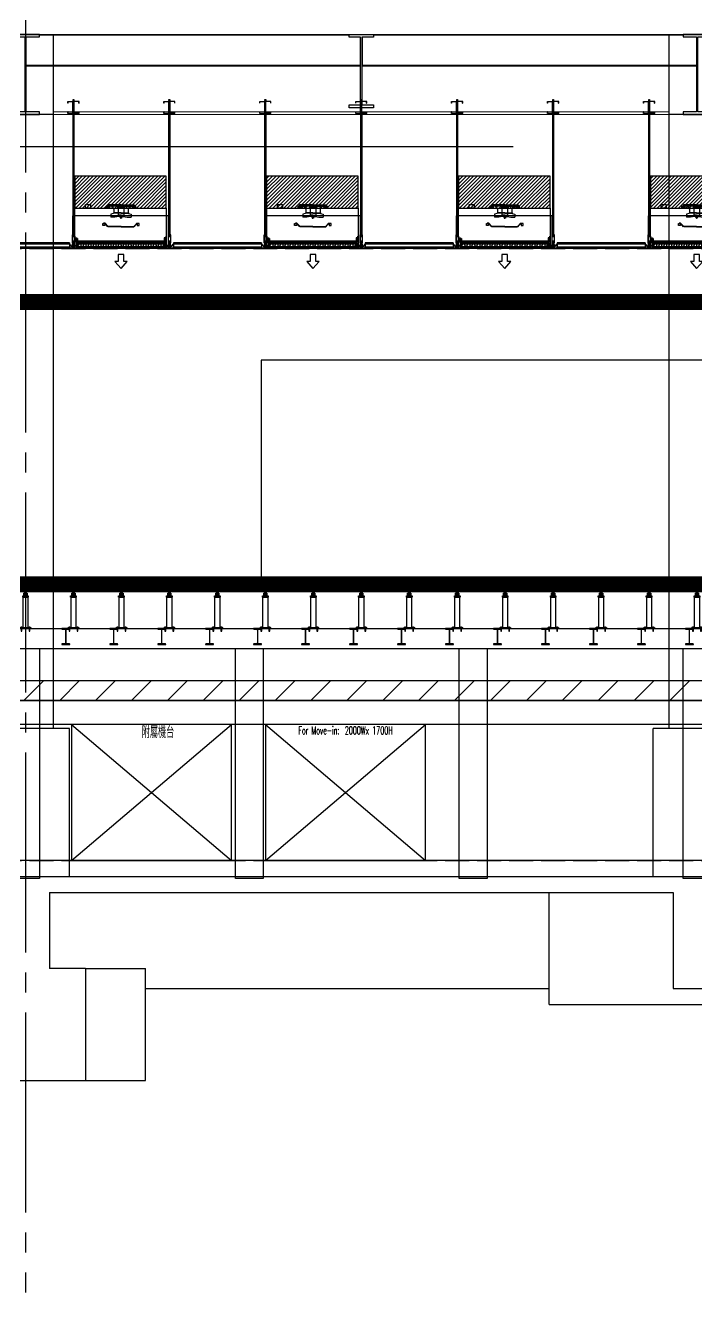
# Model space of a CAD drawing. Extents: x -3080 to 28500, y -1326 to 31609.
# Drawn here: x 9360 to 10200, y 25781 to 27365 of the extents above; entities that cross this region are included whole.
import ezdxf
from ezdxf.enums import TextEntityAlignment as Align
from ezdxf.xclip import XClip

# ---------------------------------------------------------------- set-up
doc = ezdxf.new("R2010")
doc.units = 0
doc.header["$LTSCALE"] = 100
doc.header["$XCLIPFRAME"] = 2
for name, pattern in [('188K-SM-07-F10-MECH-CR PIPE-Y2257103$0$AP7P1-SM-08-FNN-300-ARCH-A(6.5)-Y2242201$0$AP6B-SM-08-FNN-300-1.5-ARCH(管橋)-Y2221203$0$14P7-Xfa-Sec-D$0$HIDDEN2', [0.1875, 0.125, -0.0625]), ('188K-SM-07-F10-MECH-CR PIPE-Y2257103$0$X-S-FAB_SL ALL$0$COL-CEN-LIN', [3.25, 2.5, -0.25, 0.25, -0.25]), ('188K-SM-07-F10-MECH-CR PIPE-Y2257103$0$X-S-FAB_SL ALL$0$HIDDEN', [0.4, 0.3, -0.1]), ('188K-SM-07-F10-MECH-CR PIPE-Y2257103$0$X-S-FAB_SL ALL$0$Wipeout_Contour', [1, 0, -1])]:
    doc.linetypes.add(name, pattern=pattern)
for name, color, linetype in [('0-xref', 8, 'Continuous'), ('188K-SM-07-F10-MECH-CR PIPE-Y2257103$0$0-BG', 6, 'Continuous'), ('188K-SM-07-F10-MECH-CR PIPE-Y2257103$0$0-CF-BABY 位', 2, 'Continuous'), ('188K-SM-07-F10-MECH-CR PIPE-Y2257103$0$0-dim', 7, 'Continuous'), ('188K-SM-07-F10-MECH-CR PIPE-Y2257103$0$0-FFU', 150, 'Continuous'), ('188K-SM-07-F10-MECH-CR PIPE-Y2257103$0$0-FIRE', 1, 'Continuous'), ('188K-SM-07-F10-MECH-CR PIPE-Y2257103$0$0-hookupzoom', 4, 'Continuous'), ('188K-SM-07-F10-MECH-CR PIPE-Y2257103$0$AP2C-SM-08-FNN-340-A(N)-SMP$0$18P2-SM-08-FNN-320-A(9)-20190318-JEN$0$SM-08-FNN-300-A(9)-JEN$0$15P6-SM-08-FNN-320-A(10)-UIS-TCM$0$15P6-SM-08-FNN-320-A(10)-UIS-TCM$0$15P6-SM-08-FNN-320-A(10)-UIS-TCM$0$15P6-SM-08-FNN-320-A(10)-UIS-TCM$0$15P6-SM-08-FNN-320-A(10)-UIS-TCM$0$0-IE-SECTION', 1, 'Continuous'), ('188K-SM-07-F10-MECH-CR PIPE-Y2257103$0$AP7P1-SM-08-FNN-300-ARCH-A(6.5)-Y2242201$0$AP6B-SM-07-F45-ARCH-CBracing-Y2221203$0$AP6B-SM-08-FNN-320-8-ARCH-Y2221203$0$K-0-Ceil-Hand', 2, 'Continuous'), ('188K-SM-07-F10-MECH-CR PIPE-Y2257103$0$AP7P1-SM-08-FNN-300-ARCH-A(6.5)-Y2242201$0$AP6B-SM-07-F45-ARCH-CBracing-Y2221203$0$AP6B-SM-08-FNN-320-8-ARCH-Y2221203$0$K-A-SEC-150x65x20', 3, 'Continuous'), ('188K-SM-07-F10-MECH-CR PIPE-Y2257103$0$AP7P1-SM-08-FNN-300-ARCH-A(6.5)-Y2242201$0$K-0-Ceiling Grid', 1, 'Continuous'), ('188K-SM-07-F10-MECH-CR PIPE-Y2257103$0$Raised Floor', 1, 'Continuous'), ('188K-SM-07-F10-MECH-CR PIPE-Y2257103$0$X-S-FAB_SL ALL$0$ASP_1', 1, 'Continuous'), ('188K-SM-07-F10-MECH-CR PIPE-Y2257103$0$X-S-FAB_SL ALL$0$ASP_3', 3, 'Continuous'), ('188K-SM-07-F10-MECH-CR PIPE-Y2257103$0$X-S-FAB_SL ALL$0$ASP_8', 8, 'Continuous'), ('188K-SM-07-F10-MECH-CR PIPE-Y2257103$0$X-S-FAB_SL ALL$0$BEAM-S', 2, 'Continuous'), ('188K-SM-07-F10-MECH-CR PIPE-Y2257103$0$X-S-FAB_SL ALL$0$CCL', 15, '188K-SM-07-F10-MECH-CR PIPE-Y2257103$0$X-S-FAB_SL ALL$0$COL-CEN-LIN'), ('188K-SM-07-F10-MECH-CR PIPE-Y2257103$0$X-S-FAB_SL ALL$0$Hattch', 7, 'Continuous'), ('188K-SM-07-F10-MECH-CR PIPE-Y2257103$0$X-S-FAB_SL ALL$0$HID', 5, '188K-SM-07-F10-MECH-CR PIPE-Y2257103$0$X-S-FAB_SL ALL$0$HIDDEN'), ('188K-SM-07-F10-MECH-CR PIPE-Y2257103$0$X-S-FAB_SL ALL$0$HID(UP)', 5, '188K-SM-07-F10-MECH-CR PIPE-Y2257103$0$X-S-FAB_SL ALL$0$HIDDEN'), ('188K-SM-07-F10-MECH-CR PIPE-Y2257103$0$X-S-FAB_SL ALL$0$S-BEAM', 7, 'Continuous'), ('188K-SM-07-F10-MECH-CR PIPE-Y2257103$0$X-S-FAB_SL ALL$0$WALL-RC', 1, 'Continuous')]:
    doc.layers.add(name, color=color, linetype=linetype)
doc.styles.add('188K-SM-07-F10-MECH-CR PIPE-Y2257103$0$AP2C-SM-08-FNN-340-A(N)-SMP$0$18P2-SM-08-FNN-320-A(9)-20190318-JEN$0$SM-08-FNN-300-A(9)-JEN$0$15P6-SM-08-FNN-320-A(10)-UIS-TCM$0$15P6-SM-08-FNN-320-A(10)-UIS-TCM$0$15P6-SM-08-FNN-320-A(10)-UIS-TCM$0$15P6-SM-08-FNN-320-A(10)-UIS-TCM$0$15P6-SM-08-FNN-320-A(10)-UIS-TCM$0$15P6-SM-08-FNN-320-A(10)-UIS-TCM$0$15P6-SM-08-FNN-320-A(10)-UIS-TCM$0$SM-08-FNN-160-0_TOOL(S)$0$ROMANS', font='romans__.ttf')
doc.styles.add('188K-SM-07-F10-MECH-CR PIPE-Y2257103$0$XCL-SEC 7-HVAC-PIPING-P-T13007$0$LK-TXT2-E', font='romans.shx', dxfattribs={"width": 0.8, "bigfont": 'chineset.shx'})

# ---------------------------------------------------------------- blocks, each defined once
blk = doc.blocks.new('188K-SM-07-F10-MECH-CR PIPE-Y2257103$0$TOOL123')
at = {"layer": '188K-SM-07-F10-MECH-CR PIPE-Y2257103$0$0-CF-BABY 位', "const_width": 20}
blk.add_lwpolyline([(7682.5, -83776.1), (14984.7, -83776.1), (14984.7, -84129.2), (7682.5, -84129.2)], close=True, dxfattribs=at)
blk = doc.blocks.new('188K-SM-07-F10-MECH-CR PIPE-Y2257103$0$X-S-FAB_SL ALL$0$剖面元素_1658_3', base_point=(23061.3, -8263.1))
at = {"color": 254, "linetype": '188K-SM-07-F10-MECH-CR PIPE-Y2257103$0$X-S-FAB_SL ALL$0$Wipeout_Contour', "lineweight": 0, "ltscale": 403752.455054}
blk.add_wipeout([(32456.3, -7280.2), (32456.3, -7337.4), (33226.3, -7337.4), (33226.3, -7280.2), (32842.2, -7280.2), (32842.2, -7328.7), (32856.4, -7328.7), (32856.4, -7332.4), (32826.1, -7332.4), (32826.1, -7328.7), (32840.3, -7328.7), (32840.3, -7280.2)], dxfattribs=at).dxf.layer = '188K-SM-07-F10-MECH-CR PIPE-Y2257103$0$X-S-FAB_SL ALL$0$Hattch'
at = {"color": 254, "linetype": '188K-SM-07-F10-MECH-CR PIPE-Y2257103$0$X-S-FAB_SL ALL$0$Wipeout_Contour', "lineweight": 0, "ltscale": 134605.564612}
blk.add_wipeout([(32456.3, -7337.4), (32456.3, -7340.6), (33226.3, -7340.6), (33226.3, -7337.4)], dxfattribs=at).dxf.layer = '188K-SM-07-F10-MECH-CR PIPE-Y2257103$0$X-S-FAB_SL ALL$0$Hattch'
at = {"layer": '188K-SM-07-F10-MECH-CR PIPE-Y2257103$0$X-S-FAB_SL ALL$0$S-BEAM', "color": 8, "lineweight": 0}
for p, q in [((33226.3, -7337.4), (32456.3, -7337.4)), ((33226.3, -7340.6), (32456.3, -7340.6))]:
    blk.add_line(p, q, dxfattribs=at)
blk = doc.blocks.new('188K-SM-07-F10-MECH-CR PIPE-Y2257103$0$X-S-FAB_SL ALL$0$A$C2e9ab586')
at = {"layer": '188K-SM-07-F10-MECH-CR PIPE-Y2257103$0$X-S-FAB_SL ALL$0$S-BEAM', "lineweight": 0}
blk.add_blockref('188K-SM-07-F10-MECH-CR PIPE-Y2257103$0$X-S-FAB_SL ALL$0$剖面元素_1658_3', (-28106.4, 285), dxfattribs=at)
at = {"color": 254, "linetype": '188K-SM-07-F10-MECH-CR PIPE-Y2257103$0$X-S-FAB_SL ALL$0$Wipeout_Contour', "lineweight": 0, "ltscale": 133704.844267}
blk.add_wipeout([(-18728.9, 1307.5), (-18728.9, 1306.4), (-18341.5, 1306.4), (-18341.5, 1307.5)], dxfattribs=at).dxf.layer = '188K-SM-07-F10-MECH-CR PIPE-Y2257103$0$X-S-FAB_SL ALL$0$Hattch'
at = {"color": 254, "linetype": '188K-SM-07-F10-MECH-CR PIPE-Y2257103$0$X-S-FAB_SL ALL$0$Wipeout_Contour', "lineweight": 0, "ltscale": 135336.253888}
blk.add_wipeout([(-17923.9, 1307.5), (-18311.2, 1307.5), (-18311.2, 1306.4), (-17923.9, 1306.4)], dxfattribs=at).dxf.layer = '188K-SM-07-F10-MECH-CR PIPE-Y2257103$0$X-S-FAB_SL ALL$0$Hattch'
at = {"color": 254, "linetype": '188K-SM-07-F10-MECH-CR PIPE-Y2257103$0$X-S-FAB_SL ALL$0$Wipeout_Contour', "lineweight": 0, "ltscale": 267423.960055}
blk.add_wipeout([(-18745.4, 1269), (-18327.3, 1269), (-18327.3, 1303.8), (-18341.5, 1303.8), (-18341.5, 1306.4), (-18728.9, 1306.4), (-18728.9, 1304.3), (-18745.4, 1304.3)], dxfattribs=at).dxf.layer = '188K-SM-07-F10-MECH-CR PIPE-Y2257103$0$X-S-FAB_SL ALL$0$Hattch'
at = {"layer": '188K-SM-07-F10-MECH-CR PIPE-Y2257103$0$X-S-FAB_SL ALL$0$S-BEAM', "color": 8, "lineweight": 0}
blk.add_line((-18728.9, 1306.4), (-18341.5, 1306.4), dxfattribs=at)
at = {"color": 254, "linetype": '188K-SM-07-F10-MECH-CR PIPE-Y2257103$0$X-S-FAB_SL ALL$0$Wipeout_Contour', "lineweight": 0, "ltscale": 270695.754279}
blk.add_wipeout([(-18311.2, 1303.8), (-18325.4, 1303.8), (-18325.4, 1269), (-17907.3, 1269), (-17907.3, 1304.3), (-17923.9, 1304.3), (-17923.9, 1306.4), (-18311.2, 1306.4)], dxfattribs=at).dxf.layer = '188K-SM-07-F10-MECH-CR PIPE-Y2257103$0$X-S-FAB_SL ALL$0$Hattch'
at = {"layer": '188K-SM-07-F10-MECH-CR PIPE-Y2257103$0$X-S-FAB_SL ALL$0$S-BEAM', "color": 8, "lineweight": 0}
blk.add_line((-18311.2, 1306.4), (-17923.9, 1306.4), dxfattribs=at)
at = {"color": 254, "linetype": '188K-SM-07-F10-MECH-CR PIPE-Y2257103$0$X-S-FAB_SL ALL$0$Wipeout_Contour', "lineweight": 0, "ltscale": 133733.721382}
blk.add_wipeout([(-18327.3, 1269), (-18745.4, 1269), (-18745.4, 1267.9), (-18327.3, 1267.9)], dxfattribs=at).dxf.layer = '188K-SM-07-F10-MECH-CR PIPE-Y2257103$0$X-S-FAB_SL ALL$0$Hattch'
at = {"color": 254, "linetype": '188K-SM-07-F10-MECH-CR PIPE-Y2257103$0$X-S-FAB_SL ALL$0$Wipeout_Contour', "lineweight": 0, "ltscale": 135373.904465}
blk.add_wipeout([(-18325.4, 1267.9), (-17907.3, 1267.9), (-17907.3, 1269), (-18325.4, 1269)], dxfattribs=at).dxf.layer = '188K-SM-07-F10-MECH-CR PIPE-Y2257103$0$X-S-FAB_SL ALL$0$Hattch'
at = {"layer": '188K-SM-07-F10-MECH-CR PIPE-Y2257103$0$X-S-FAB_SL ALL$0$S-BEAM', "color": 8, "lineweight": 0}
for p, q in [((-18745.4, 1269), (-18327.3, 1269)), ((-18745.4, 1267.9), (-18327.3, 1267.9)), ((-18325.4, 1269), (-17907.3, 1269)), ((-18325.4, 1267.9), (-17907.3, 1267.9))]:
    blk.add_line(p, q, dxfattribs=at)
blk = doc.blocks.new('188K-SM-07-F10-MECH-CR PIPE-Y2257103$0$X-S-FAB_SL ALL$0$A$Ceb448ab1')
at = {"layer": '188K-SM-07-F10-MECH-CR PIPE-Y2257103$0$X-S-FAB_SL ALL$0$CCL'}
blk.add_line((9360, 3600), (9360, 0), dxfattribs=at)
blk = doc.blocks.new('*U1541')
at = {"color": 241}
blk.add_lwpolyline([(17.5, 50), (-17.5, 50), (-17.5, 337.5), (17.5, 337.5)], close=True, dxfattribs=at)
blk = doc.blocks.new('188K-SM-07-F10-MECH-CR PIPE-Y2257103$0$X-S-FAB_SL ALL$0$steel_100x200')
at = {"color": 6}
blk.add_lwpolyline([(0, 0), (10, 0), (10, 0.3, 0.4142136), (9.3, 1), (6.05, 1, -0.4142136), (5.35, 1.7), (5.35, 18.3, -0.4142136), (6.05, 19), (9.3, 19, 0.4142136), (10, 19.7), (10, 20), (0, 20), (0, 19.7, 0.4142136), (0.7, 19), (3.95, 19, -0.4142136), (4.65, 18.3), (4.65, 1.7, -0.4142136), (3.95, 1), (0.7, 1, 0.4142136), (0, 0.3)], format="xyb", close=True, dxfattribs=at)
blk = doc.blocks.new('*U1663')
at = {"layer": '188K-SM-07-F10-MECH-CR PIPE-Y2257103$0$X-S-FAB_SL ALL$0$WALL-RC'}
blk.add_blockref('188K-SM-07-F10-MECH-CR PIPE-Y2257103$0$X-S-FAB_SL ALL$0$steel_100x200', (-5, -10), dxfattribs=at)
blk = doc.blocks.new('*U1664')
at = {"layer": '188K-SM-07-F10-MECH-CR PIPE-Y2257103$0$X-S-FAB_SL ALL$0$WALL-RC', "color": 0, "linetype": 'ByBlock', "lineweight": -2, "transparency": 16777216}
for p in [(7560, 0), (7620, 0), (7680, 0), (7740, 0), (7800, 0), (7860, 0), (7920, 0), (7980, 0), (8040, 0), (8100, 0), (8160, 0), (8220, 0), (8280, 0), (8340, 0)]:
    blk.add_blockref('*U1663', p, dxfattribs=at)
blk = doc.blocks.new('188K-SM-07-F10-MECH-CR PIPE-Y2257103$0$X-S-FAB_SL ALL')
at = {"layer": '188K-SM-07-F10-MECH-CR PIPE-Y2257103$0$X-S-FAB_SL ALL$0$ASP_1'}
blk.add_blockref('188K-SM-07-F10-MECH-CR PIPE-Y2257103$0$X-S-FAB_SL ALL$0$A$C2e9ab586', (23632.864, -73288.977), dxfattribs=at)
at = {"color": 6}
blk.add_line((-2628.521, -72723.977), (19076.479, -72723.977), dxfattribs=at)
at = {"color": 241}
for p, q in [((-2628.521, -72748.977), (19076.479, -72748.977)), ((-2628.521, -72788.977), (19076.479, -72788.977))]:
    blk.add_line(p, q, dxfattribs=at)
at = {"layer": '188K-SM-07-F10-MECH-CR PIPE-Y2257103$0$X-S-FAB_SL ALL$0$ASP_1'}
for p, q in [((-2728.521, -71981.477), (19076.479, -71981.477)), ((4851.479, -73033.977), (6596.479, -73033.977)), ((4916.479, -73053.977), (5696.479, -73053.977)), ((4916.479, -73053.977), (4916.479, -73148.977)), ((5696.479, -73053.977), (5696.479, -73173.977)), ((4961.479, -73148.977), (4916.479, -73148.977)), ((4961.479, -73148.977), (4961.479, -73288.977)), ((5696.479, -73173.977), (5756.479, -73173.977)), ((4811.479, -73288.977), (4961.479, -73288.977))]:
    blk.add_line(p, q, dxfattribs=at)
at = {"layer": '188K-SM-07-F10-MECH-CR PIPE-Y2257103$0$X-S-FAB_SL ALL$0$ASP_3', "linetype": '188K-SM-07-F10-MECH-CR PIPE-Y2257103$0$X-S-FAB_SL ALL$0$HIDDEN'}
for p, q in [((-2628.521, -72668.977), (19076.479, -72668.977)), ((-2628.521, -72674.477), (19076.479, -72674.477))]:
    blk.add_line(p, q, dxfattribs=at)
at = {"layer": '188K-SM-07-F10-MECH-CR PIPE-Y2257103$0$X-S-FAB_SL ALL$0$ASP_8'}
for p, q in [((4921.479, -72848.977), (4921.479, -71981.477)), ((5691.479, -72848.977), (5691.479, -71981.477)), ((4941.479, -72848.977), (4831.479, -72848.977)), ((4941.479, -73033.977), (4941.479, -72848.977)), ((5671.479, -73033.977), (5671.479, -72848.977)), ((5781.479, -72848.977), (5671.479, -72848.977)), ((5541.479, -73193.977), (5541.479, -73053.977)), ((4961.479, -73148.977), (5036.479, -73148.977)), ((5036.479, -73288.977), (5036.479, -73148.977)), ((5036.479, -73173.977), (5541.479, -73173.977)), ((5541.479, -73193.977), (5911.479, -73193.977)), ((4961.479, -73288.977), (5036.479, -73288.977))]:
    blk.add_line(p, q, dxfattribs=at)
at = {"layer": '188K-SM-07-F10-MECH-CR PIPE-Y2257103$0$X-S-FAB_SL ALL$0$BEAM-S'}
for points in [[(4887.329, -71984.677), (4903.979, -71984.677), (4903.979, -71981.477), (4868.979, -71981.477), (4868.979, -71984.677), (4885.629, -71984.677), (4885.629, -72078.277), (4868.979, -72078.277), (4868.979, -72081.477), (4903.979, -72081.477), (4903.979, -72078.277), (4887.329, -72078.277)], [(5291.329, -71985.177), (5291.329, -71981.477), (5321.629, -71981.477), (5321.629, -71985.177), (5307.329, -71985.177), (5307.329, -72069.577), (5321.629, -72069.577), (5321.629, -72073.277), (5291.329, -72073.277), (5291.329, -72069.577), (5305.629, -72069.577), (5305.629, -71985.177)], [(5727.329, -71984.677), (5743.979, -71984.677), (5743.979, -71981.477), (5708.979, -71981.477), (5708.979, -71984.677), (5725.629, -71984.677), (5725.629, -72078.277), (5708.979, -72078.277), (5708.979, -72081.477), (5743.979, -72081.477), (5743.979, -72078.277), (5727.329, -72078.277)]]:
    blk.add_lwpolyline(points, close=True, dxfattribs=at)
at = {"layer": '188K-SM-07-F10-MECH-CR PIPE-Y2257103$0$X-S-FAB_SL ALL$0$HID'}
blk.add_line((-2628.521, -73013.977), (19076.479, -73013.977), dxfattribs=at)
at = {"layer": '188K-SM-07-F10-MECH-CR PIPE-Y2257103$0$X-S-FAB_SL ALL$0$HID(UP)', "linetype": '188K-SM-07-F10-MECH-CR PIPE-Y2257103$0$X-S-FAB_SL ALL$0$HIDDEN'}
blk.add_line((-2628.521, -72248.977), (19076.479, -72248.977), dxfattribs=at)
at = {"layer": '188K-SM-07-F10-MECH-CR PIPE-Y2257103$0$X-S-FAB_SL ALL$0$BEAM-S'}
for p in [(4886.479, -73086.477), (5166.479, -73086.477), (5446.479, -73086.477), (5726.479, -73086.477)]:
    blk.add_blockref('*U1541', p, dxfattribs=at)
at = {"layer": '188K-SM-07-F10-MECH-CR PIPE-Y2257103$0$X-S-FAB_SL ALL$0$CCL'}
blk.add_blockref('188K-SM-07-F10-MECH-CR PIPE-Y2257103$0$X-S-FAB_SL ALL$0$A$Ceb448ab1', (-4473.521, -73553.977), dxfattribs=at)
at = {"layer": '188K-SM-07-F10-MECH-CR PIPE-Y2257103$0$X-S-FAB_SL ALL$0$WALL-RC'}
blk.add_blockref('*U1664', (-2623.171, -72733.977), dxfattribs=at)
blk = doc.blocks.new('188K-SM-07-F10-MECH-CR PIPE-Y2257103$0$AP6A-SM-08-FNN-320-A(5)-ARCH-L201201$0$HFFU-22')
at = {"layer": '188K-SM-07-F10-MECH-CR PIPE-Y2257103$0$0-FFU', "color": 8}
for p, q in [((417, 501), (417, 503)), ((417, 503), (421, 503)), ((421, 503), (421, 525)), ((606, 525), (421, 525)), ((423, 501), (423, 523)), ((445, 523), (423, 523)), ((440, 526), (431, 526)), ((431, 526), (431, 525)), ((434, 501), (434, 525)), ((440, 542), (440, 526)), ((606, 542), (440, 542)), ((445, 501), (445, 523)), ((447, 503), (447, 525)), ((451, 503), (447, 503)), ((451, 501), (451, 503)), ((455, 501), (455, 525)), ((464, 501), (464, 525)), ((516, 492), (516, 439)), ((606, 517), (563, 517)), ((563, 517), (563, 510)), ((563, 510), (606, 510)), ((564, 528), (564, 542)), ((573, 528), (564, 528)), ((573, 525), (573, 528)), ((606, 542), (772, 542)), ((606, 525), (791, 525)), ((606, 517), (649, 517)), ((649, 510), (606, 510)), ((639, 528), (648, 528)), ((639, 525), (639, 528)), ((648, 528), (648, 542)), ((649, 517), (649, 510)), ((696, 492), (696, 439)), ((748, 501), (748, 525)), ((757, 501), (757, 525)), ((761, 501), (761, 503)), ((761, 503), (765, 503)), ((765, 503), (765, 525)), ((767, 501), (767, 523)), ((767, 523), (789, 523)), ((772, 542), (772, 526)), ((772, 526), (781, 526)), ((778, 501), (778, 525)), ((781, 526), (781, 525)), ((789, 501), (789, 523)), ((791, 503), (791, 525)), ((795, 503), (791, 503)), ((795, 501), (795, 503)), ((512, 433), (479, 424)), ((512, 441), (512, 433)), ((606, 441), (512, 441)), ((606, 439), (516, 439)), ((606, 441), (700, 441)), ((606, 439), (696, 439)), ((700, 441), (700, 433)), ((700, 433), (733, 424))]:
    blk.add_line(p, q, dxfattribs=at)
at = {"layer": '188K-SM-07-F10-MECH-CR PIPE-Y2257103$0$0-FFU'}
for p, q in [((571, 501), (571, 414)), ((641, 501), (641, 414)), ((479, 424), (479, 387)), ((530, 389), (479, 389)), ((530, 387), (479, 387)), ((578, 397), (530, 389)), ((578, 395), (530, 387)), ((606, 414), (571, 414)), ((601, 397), (578, 397)), ((601, 395), (578, 395)), ((588, 395), (588, 391)), ((588, 391), (598, 391)), ((594, 414), (594, 405)), ((606, 405), (594, 405)), ((598, 391), (598, 376)), ((598, 378), (606, 378)), ((598, 376), (606, 376)), ((601, 405), (601, 378)), ((606, 414), (641, 414)), ((606, 405), (618, 405)), ((614, 378), (606, 378)), ((614, 376), (606, 376)), ((611, 405), (611, 378)), ((611, 397), (634, 397)), ((611, 395), (634, 395)), ((624, 391), (614, 391)), ((614, 391), (614, 376)), ((618, 414), (618, 405)), ((624, 395), (624, 391)), ((634, 397), (682, 389)), ((634, 395), (682, 387)), ((682, 389), (733, 389)), ((682, 387), (733, 387)), ((733, 424), (733, 387)), ((406, 313), (387, 313)), ((405, 311), (387, 311)), ((443, 268), (405, 311)), ((445, 270), (406, 313)), ((606, 270), (445, 270)), ((606, 268), (445, 268)), ((606, 270), (767, 270)), ((606, 268), (767, 268)), ((767, 270), (806, 313)), ((769, 268), (807, 311)), ((806, 313), (825, 313)), ((807, 311), (825, 311)), ((28, 152), (28, 124)), ((31, 152), (28, 152)), ((28, 124), (49, 124)), ((31, 128), (31, 152)), ((31, 128), (53, 128)), ((39, 120), (43, 120)), ((39, 120), (39, 101)), ((39, 73), (39, 101)), ((39, 73), (43, 73)), ((43, 120), (43, 101)), ((43, 116), (49, 116)), ((43, 101), (59, 101)), ((43, 73), (43, 97)), ((43, 97), (63, 97)), ((47, 93), (1153, 93)), ((47, 93), (47, 0)), ((47, 73), (1153, 73)), ((47, 22), (1153, 22)), ((49, 124), (49, 101)), ((53, 128), (53, 101)), ((53, 116), (59, 116)), ((59, 120), (59, 101)), ((59, 120), (63, 120)), ((63, 120), (63, 97)), ((73, 57), (73, 38)), ((104, 57), (104, 38)), ((136, 57), (136, 38)), ((167, 57), (167, 38)), ((198, 57), (198, 38)), ((229, 57), (229, 38)), ((261, 57), (261, 38)), ((292, 57), (292, 38)), ((323, 57), (323, 38)), ((355, 57), (355, 38)), ((386, 57), (386, 38)), ((417, 57), (417, 38)), ((448, 57), (448, 38)), ((480, 57), (480, 38)), ((511, 57), (511, 38)), ((542, 57), (542, 38)), ((574, 57), (574, 38)), ((605, 57), (605, 38)), ((636, 57), (636, 38)), ((668, 57), (668, 38)), ((699, 57), (699, 38)), ((730, 57), (730, 38)), ((761, 57), (761, 38)), ((793, 57), (793, 38)), ((824, 57), (824, 38)), ((855, 57), (855, 38)), ((887, 57), (887, 38)), ((918, 57), (918, 38)), ((949, 57), (949, 38)), ((980, 57), (980, 38)), ((1012, 57), (1012, 38)), ((1043, 57), (1043, 38)), ((1074, 57), (1074, 38)), ((1106, 57), (1106, 38)), ((1137, 57), (1137, 38)), ((1169, 128), (1147, 128)), ((1147, 128), (1147, 101)), ((1147, 116), (1156, 116)), ((1172, 124), (1151, 124)), ((1151, 124), (1151, 101)), ((1157, 116), (1151, 116)), ((1156, 120), (1152, 120)), ((1152, 120), (1152, 97)), ((1157, 97), (1152, 97)), ((1153, 0), (1153, 93)), ((1156, 120), (1156, 101)), ((1157, 101), (1156, 101)), ((1161, 120), (1157, 120)), ((1157, 120), (1157, 101)), ((1157, 73), (1157, 97)), ((1161, 73), (1157, 73)), ((1161, 120), (1161, 101)), ((1161, 73), (1161, 101)), ((1169, 152), (1172, 152)), ((1169, 128), (1169, 152)), ((1172, 152), (1172, 124))]:
    blk.add_line(p, q, dxfattribs=at)
for points in [[(28, 500), (1172, 500), (1172, 0), (28, 0)], [(403, 310), (403, 285), (377, 285), (377, 310)], [(809, 310), (809, 285), (835, 285), (835, 310)]]:
    blk.add_lwpolyline(points, close=True, dxfattribs=at)
at = {"layer": '188K-SM-07-F10-MECH-CR PIPE-Y2257103$0$0-FFU', "color": 8}
blk.add_lwpolyline([(224, 545), (224, 500), (162, 500), (162, 545)], close=True, dxfattribs=at)
at = {"layer": '188K-SM-07-F10-MECH-CR PIPE-Y2257103$0$0-FFU', "flags": 128}
blk.add_lwpolyline([(642, -167), (642, -81), (570, -81), (570, -167), (529, -167), (606, -252), (683, -167)], close=True, dxfattribs=at)
at = {"layer": '188K-SM-07-F10-MECH-CR PIPE-Y2257103$0$0-FFU', "color": 8}
for centre, start, end in [((472, 479), 16.4345, 99.5429), ((472, 478), 16.4345, 99.5429), ((740, 479), 80.4571, 163.5655), ((740, 478), 80.4571, 163.5655)]:
    blk.add_arc(centre, 46.2, start, end, dxfattribs=at)
at = {"layer": '188K-SM-07-F10-MECH-CR PIPE-Y2257103$0$0-FFU'}
for centre, start, end in [((57, 38), 228.8502, 0), ((89, 57), 0, 180), ((120, 38), 180, 0), ((151, 57), 0, 180), ((183, 38), 180, 0), ((214, 57), 0, 180), ((245, 38), 180, 0), ((276, 57), 0, 180), ((308, 38), 180, 0), ((339, 57), 0, 180), ((370, 38), 180, 0), ((402, 57), 0, 180), ((433, 38), 180, 0), ((464, 57), 0, 180), ((495, 38), 180, 0), ((527, 57), 0, 180), ((558, 38), 180, 0), ((589, 57), 0, 180), ((621, 38), 180, 0), ((652, 57), 0, 180), ((683, 38), 180, 0), ((714, 57), 0, 180), ((746, 38), 180, 0), ((777, 57), 0, 180), ((808, 38), 180, 0), ((840, 57), 0, 180), ((871, 38), 180, 0), ((902, 57), 0, 180), ((933, 38), 180, 0), ((965, 57), 0, 180), ((996, 38), 180, 0), ((1027, 57), 0, 180), ((1059, 38), 180, 0), ((1090, 57), 0, 180), ((1121, 38), 180, 0), ((1153, 57), 88.5026, 180)]:
    blk.add_arc(centre, 15.6, start, end, dxfattribs=at)
at = {"layer": 'DefPoints'}
blk.add_lwpolyline([(0, 0), (1200, 0), (1200, 405), (0, 405)], close=True, dxfattribs=at)
blk = doc.blocks.new('188K-SM-07-F10-MECH-CR PIPE-Y2257103$0$A$C5898b841')
h = blk.add_hatch()
h.set_pattern_fill('ANSI31', color=256)
h.paths.add_polyline_path([(-58.4, 50), (56.1, 50), (56.1, 90), (-58.4, 90)])
blk.add_lwpolyline([(-58.4, 50), (56.1, 50), (56.1, 90), (-58.4, 90)], close=True)
at = {"layer": '188K-SM-07-F10-MECH-CR PIPE-Y2257103$0$0-FFU', "xscale": 0.1, "yscale": 0.1, "zscale": 0.1}
blk.add_blockref('188K-SM-07-F10-MECH-CR PIPE-Y2257103$0$AP6A-SM-08-FNN-320-A(5)-ARCH-L201201$0$HFFU-22', (-61.1, 0), dxfattribs=at)
blk = doc.blocks.new('188K-SM-07-F10-MECH-CR PIPE-Y2257103$0$AP7P1-SM-08-FNN-300-ARCH-A(6.5)-Y2242201$0$Ceil-4T')
for p, q in [((0.4, 5.1), (0, 5.1)), ((0, 5.1), (0, 0)), ((2.2, 0.3), (0, 0.3)), ((0, 0.2), (2.2, 0.2)), ((2.2, 0), (0, 0)), ((0.4, 4.8), (0.4, 5.1)), ((0.4, 4.8), (0.4, 0.3)), ((0.4, 4.8), (1.1, 4.8)), ((0.6, 0.3), (2.2, 0.3)), ((1.1, 4.8), (3, 2.1)), ((3, 2.1), (3.9, 2.1)), ((3.9, 1.5), (3.8, 0.9)), ((3.8, 0.9), (3.9, 0.9)), ((3.8, 0.9), (3.8, 0.2)), ((3.9, 4.8), (3.9, 0.3)), ((3.9, 0.9), (3.9, 1.5)), ((3.9, 0.9), (3.9, 0.4)), ((4.3, 5.1), (4.2, 5.1)), ((5.8, 5.1), (5.7, 5.1)), ((6, 4.8), (6, 0.3)), ((7, 2.1), (6, 2.1)), ((6, 1.5), (6.2, 0.9)), ((6, 0.9), (6, 1.5)), ((6.2, 0.9), (6, 0.9)), ((6, 0.9), (6, 0.4)), ((6.2, 0.9), (6.2, 0.2)), ((8.9, 4.8), (7, 2.1)), ((7.8, 0.3), (10, 0.3)), ((10, 0.2), (7.8, 0.2)), ((10, 0), (7.8, 0)), ((9.6, 4.8), (8.9, 4.8)), ((9.6, 5.1), (10, 5.1)), ((9.6, 4.8), (9.6, 5.1)), ((9.6, 4.8), (9.6, 0.3)), ((10, 5.1), (10, 0))]:
    blk.add_line(p, q)
for points in [[(5.6, 0.1), (5.5, 0.1, -0.414214), (5.5, 0.1), (5.5, 0.6, -0.414214), (5.5, 0.6), (5.8, 0.6, 0.414214), (5.8, 0.6), (5.8, 1.2, 0.414214), (5.7, 1.3), (4.3, 1.3, 0.414214), (4.2, 1.2), (4.2, 0.6, 0.414214), (4.2, 0.6), (4.5, 0.6, -0.414214), (4.5, 0.6), (4.5, 0.1, -0.414214), (4.5, 0.1), (4.4, 0.1, 0.414214), (4.4, 0.1), (4.4, 0, -0.414214), (4.4, 0), (2.2, 0, -0.414214), (2.2, 0), (2.2, 0.2), (2.2, 0.3, -0.414214), (2.3, 0.3), (2.3, 0.3, -0.414214), (2.3, 0.3), (2.3, 0.3, 0.414214), (2.3, 0.2), (3.9, 0.2, 0.414214), (4, 0.3), (4, 1.5, -0.414214), (4, 1.5), (4.2, 1.5, 0.414214), (4.3, 1.6), (4.3, 5.4, 0.414214), (4.2, 5.5), (4, 5.5, -0.414214), (3.9, 5.5), (3.9, 6.8, -0.414214), (4, 6.8), (4.5, 6.8, -0.414214), (4.5, 6.8), (4.5, 6.4, -0.414214), (4.5, 6.4), (4.2, 6.4, 0.414214), (4.2, 6.4), (4.2, 5.8, 0.414214), (4.3, 5.7), (5.7, 5.7, 0.414214), (5.8, 5.8), (5.8, 6.4, 0.414214), (5.8, 6.4), (5.5, 6.4, -0.414214), (5.5, 6.4), (5.5, 6.8, -0.414214), (5.5, 6.8), (6, 6.8, -0.414214), (6.1, 6.8), (6.1, 5.5, -0.414214), (6, 5.5), (5.8, 5.5, 0.414214), (5.7, 5.4), (5.7, 1.6, 0.414214), (5.8, 1.5), (6, 1.5, -0.414214), (6, 1.5), (6, 0.3, 0.414214), (6.1, 0.2), (7.7, 0.2, 0.414214), (7.7, 0.3), (7.7, 0.3, -0.414214), (7.7, 0.3), (7.7, 0.3, -0.414214), (7.8, 0.3), (7.8, 0.2), (7.8, 0, -0.414214), (7.8, 0), (5.6, 0, -0.414214), (5.6, 0), (5.6, 0.1, 0.414214)], [(4.5, 5.5, 0.414214), (4.4, 5.4), (4.4, 5.2, 0.414214), (4.5, 5.1), (5.5, 5.1, 0.414214), (5.6, 5.2), (5.6, 5.4, 0.414214), (5.5, 5.5)], [(5.6, 3.2, -0.684718), (5.4, 3.2, 0.441058), (4.6, 3.2, -0.684718), (4.4, 3.2), (4.4, 4.4), (4.4, 4.8, -0.414214), (4.5, 4.9), (5.5, 4.9, -0.414214), (5.6, 4.8), (5.6, 4.4)], [(5, 1.5), (5.5, 1.5, 0.414214), (5.6, 1.6), (5.6, 2.4, 0.684718), (5.4, 2.4, -0.441058), (4.6, 2.4, 0.684718), (4.4, 2.4), (4.4, 1.6, 0.414214), (4.5, 1.5)]]:
    blk.add_lwpolyline(points, format="xyb", close=True)
blk.add_circle((5, 2.8), 0.375)
for centre, radius, start, end in [((3.8, 0.4), 0.2, 270, 0), ((4.2, 4.8), 0.3, 90, 180), ((5.8, 4.8), 0.3, 0, 90), ((6.2, 0.4), 0.2, 180, 270)]:
    blk.add_arc(centre, radius, start, end)
for p in [(2.2, 0), (2.2, 0), (2.2, 0), (2.2, 0), (2.2, 0), (2.2, 0), (2.2, 0), (2.2, 0), (2.2, 0), (2.2, 0), (2.2, 0), (2.2, 0), (2.2, 0), (2.2, 0), (2.2, 0), (2.2, 0), (2.2, 0), (4, 0.4), (3.9, 0.3), (4.2, 0.6), (4.5, 5.1), (4.6, 5.1), (4.6, 4.9), (5.8, 0.7), (5.8, 0.7), (6, 0.4), (6, 0.3), (7.8, 0)]:
    blk.add_point(p)
blk = doc.blocks.new('188K-SM-07-F10-MECH-CR PIPE-Y2257103$0$AP7P1-SM-08-FNN-300-ARCH-A(6.5)-Y2242201$0$AP6B-SM-07-F45-ARCH-CBracing-Y2221203$0$AP6B-SM-08-FNN-320-8-ARCH-Y2221203$0$Cap-3')
for p, q in [((-8, 3), (-11, 2)), ((-11, 2), (-11, 0)), ((-11, 2), (11, 2)), ((-11, 0), (11, 0)), ((-8, 9), (-8, 3)), ((0, 10), (-6, 10)), ((-4, 9), (-4, 3)), ((6, 10), (0, 10)), ((4, 3), (4, 9)), ((8, 9), (8, 3)), ((8, 3), (11, 2)), ((11, 2), (11, 0))]:
    blk.add_line(p, q)
for centre, radius, start, end in [((-6, 7), 2.9, 46.3972, 133.6028), ((-6, 5), 2.9, 226.3972, 313.6028), ((0, 0), 10.4, 67.3801, 112.6199), ((0, 12), 10.4, 247.3801, 292.6199), ((6, 7), 2.9, 46.3972, 133.6028), ((6, 5), 2.9, 226.3972, 313.6028)]:
    blk.add_arc(centre, radius, start, end)
blk = doc.blocks.new('188K-SM-07-F10-MECH-CR PIPE-Y2257103$0$AP7P1-SM-08-FNN-300-ARCH-A(6.5)-Y2242201$0$AP6B-SM-07-F45-ARCH-CBracing-Y2221203$0$AP6B-SM-08-FNN-320-8-ARCH-Y2221203$0$Sec-2LC150x65')
for p, q in [((2, 7), (0, 7)), ((0, 7, 0), (0, 0.5, 0)), ((15, 0.5), (0, 0.5)), ((2, 6.68), (0.32, 6.68)), ((0.32, 6.68, 0), (0.32, 0.82, 0)), ((14.68, 0.82), (0.32, 0.82)), ((15, 7), (13, 7)), ((14.68, 6.68), (13, 6.68)), ((14.68, 6.68, 0), (14.68, 0.82, 0)), ((15, 7, 0), (15, 0.5, 0)), ((15, -0.5), (0, -0.5)), ((0, -7, 0), (0, -0.5, 0)), ((2, -7), (0, -7)), ((14.68, -0.82), (0.32, -0.82)), ((0.32, -6.68, 0), (0.32, -0.82, 0)), ((2, -6.68), (0.32, -6.68)), ((14.68, -6.68), (13, -6.68)), ((15, -7), (13, -7)), ((14.68, -6.68, 0), (14.68, -0.82, 0)), ((15, -7, 0), (15, -0.5, 0))]:
    blk.add_line(p, q)
at = {"elevation": 0}
for points in [[(0, 7), (0, 0.5)], [(2, 6.68), (2, 7)], [(13, 6.68), (13, 7)], [(0, -7), (0, -0.5)], [(2, -6.68), (2, -7)], [(13, -6.68), (13, -7)]]:
    blk.add_lwpolyline(points, dxfattribs=at)
blk = doc.blocks.new('188K-SM-07-F10-MECH-CR PIPE-Y2257103$0$AP7P1-SM-08-FNN-300-ARCH-A(6.5)-Y2242201$0$cg-1')
blk.add_lwpolyline([(0, 68), (0, 0), (1100, 0), (1100, 3), (0, 3), (0, 15), (1100, 15), (1100, 56), (0, 56), (0, 68), (1100, 68), (1100, 0)])
blk = doc.blocks.new('188K-SM-07-F10-MECH-CR PIPE-Y2257103$0$A$C101bd692')
at = {"layer": '188K-SM-07-F10-MECH-CR PIPE-Y2257103$0$AP7P1-SM-08-FNN-300-ARCH-A(6.5)-Y2242201$0$AP6B-SM-07-F45-ARCH-CBracing-Y2221203$0$AP6B-SM-08-FNN-320-8-ARCH-Y2221203$0$K-0-Ceil-Hand', "elevation": 0}
blk.add_lwpolyline([(60.5, 187.2), (59.5, 187.2), (59.5, 188.4), (60.5, 188.4)], close=True, dxfattribs=at)
at = {"layer": '188K-SM-07-F10-MECH-CR PIPE-Y2257103$0$AP7P1-SM-08-FNN-300-ARCH-A(6.5)-Y2242201$0$AP6B-SM-07-F45-ARCH-CBracing-Y2221203$0$AP6B-SM-08-FNN-320-8-ARCH-Y2221203$0$K-0-Ceil-Hand'}
for points in [[(60.5, 171.2), (60.5, 20.3), (59.5, 20.3), (59.5, 171.2)], [(58.7, 19), (61.2, 19)], [(59.5, 16.8), (59.5, 18), (60.5, 18), (60.5, 16.8), (59.5, 16.8)], [(59.5, 18), (60.5, 18)], [(60.5, 16.8), (59.5, 16.8)], [(61.2, 9.6), (58.7, 9.6)]]:
    blk.add_lwpolyline(points, dxfattribs=at)
for points in [[(58.7, 19.3), (61.2, 19.3), (61.2, 9.3), (58.7, 9.3)], [(60.5, 10.6), (59.5, 10.6), (59.5, 11.8), (60.5, 11.8)]]:
    blk.add_lwpolyline(points, close=True, dxfattribs=at)
at = {"layer": '188K-SM-07-F10-MECH-CR PIPE-Y2257103$0$AP7P1-SM-08-FNN-300-ARCH-A(6.5)-Y2242201$0$AP6B-SM-07-F45-ARCH-CBracing-Y2221203$0$AP6B-SM-08-FNN-320-8-ARCH-Y2221203$0$K-0-Ceil-Hand', "xscale": 0.09999999999854492, "yscale": 0.09999999999854492, "zscale": 0.09999999999854492}
for p in [(60, 186.2), (60, 19.3), (60, 19.3), (60, 9.6), (60, 9.6)]:
    blk.add_blockref('188K-SM-07-F10-MECH-CR PIPE-Y2257103$0$AP7P1-SM-08-FNN-300-ARCH-A(6.5)-Y2242201$0$AP6B-SM-07-F45-ARCH-CBracing-Y2221203$0$AP6B-SM-08-FNN-320-8-ARCH-Y2221203$0$Cap-3', p, dxfattribs=at)
at = {"layer": '188K-SM-07-F10-MECH-CR PIPE-Y2257103$0$AP7P1-SM-08-FNN-300-ARCH-A(6.5)-Y2242201$0$AP6B-SM-07-F45-ARCH-CBracing-Y2221203$0$AP6B-SM-08-FNN-320-8-ARCH-Y2221203$0$K-0-Ceil-Hand', "yscale": 0.09999999999854484, "rotation": 180}
for p, xscale, zscale in [((60, 171.2), -0.09999999999854484, 0.1), ((60, 19), 0.09999999999854484, 0.09999999999854484), ((60, 19), 0.09999999999854484, 0.09999999999854484)]:
    blk.add_blockref('188K-SM-07-F10-MECH-CR PIPE-Y2257103$0$AP7P1-SM-08-FNN-300-ARCH-A(6.5)-Y2242201$0$AP6B-SM-07-F45-ARCH-CBracing-Y2221203$0$AP6B-SM-08-FNN-320-8-ARCH-Y2221203$0$Cap-3', p, dxfattribs=dict(at, xscale=xscale, zscale=zscale))
at = {"layer": '188K-SM-07-F10-MECH-CR PIPE-Y2257103$0$AP7P1-SM-08-FNN-300-ARCH-A(6.5)-Y2242201$0$AP6B-SM-07-F45-ARCH-CBracing-Y2221203$0$AP6B-SM-08-FNN-320-8-ARCH-Y2221203$0$K-A-SEC-150x65x20', "rotation": 270}
blk.add_blockref('188K-SM-07-F10-MECH-CR PIPE-Y2257103$0$AP7P1-SM-08-FNN-300-ARCH-A(6.5)-Y2242201$0$AP6B-SM-07-F45-ARCH-CBracing-Y2221203$0$AP6B-SM-08-FNN-320-8-ARCH-Y2221203$0$Sec-2LC150x65', (60, 186.2), dxfattribs=at)
at = {"layer": '188K-SM-07-F10-MECH-CR PIPE-Y2257103$0$AP7P1-SM-08-FNN-300-ARCH-A(6.5)-Y2242201$0$K-0-Ceiling Grid', "xscale": -0.09999999999854481, "yscale": 0.09999999999854481, "zscale": 0.09999999999854481}
blk.add_blockref('188K-SM-07-F10-MECH-CR PIPE-Y2257103$0$AP7P1-SM-08-FNN-300-ARCH-A(6.5)-Y2242201$0$cg-1', (55, 2.5), dxfattribs=at)
at = {"layer": '188K-SM-07-F10-MECH-CR PIPE-Y2257103$0$AP7P1-SM-08-FNN-300-ARCH-A(6.5)-Y2242201$0$K-0-Ceiling Grid', "xscale": -1}
blk.add_blockref('188K-SM-07-F10-MECH-CR PIPE-Y2257103$0$AP7P1-SM-08-FNN-300-ARCH-A(6.5)-Y2242201$0$Ceil-4T', (65, 2.5), dxfattribs=at)
blk = doc.blocks.new('188K-SM-07-F10-MECH-CR PIPE-Y2257103$0$A$Cf749f455')
at = {"layer": '188K-SM-07-F10-MECH-CR PIPE-Y2257103$0$Raised Floor'}
for points in [[(-4.5, 40), (4.5, 40), (4.5, 39.5), (-4.5, 39.5)], [(-4.5, 39), (4.5, 39), (4.5, 39.5), (-4.5, 39.5)], [(2, 34), (-2, 34), (-2, 32.5), (2, 32.5)], [(2, 32.5), (-2, 32.5), (-2, 31), (2, 31)], [(1.1, 39), (-1, 39), (-1, 34), (1.1, 34)], [(60, 45), (0, 45), (0, 40), (60, 40)], [(4.5, 37.5), (55.5, 37.5), (58, 40), (2, 40)], [(3.5, 31), (-3.5, 31), (-3.5, 29), (3.5, 29)], [(3, 29), (-3, 29), (-3, -9.3), (3, -9.3)], [(-7, -10), (7, -10), (7, -9.3), (-7, -9.3)], [(-4, -8.5), (-6, -8.5), (-6, -9.3), (-4, -9.3)], [(-4.5, -7.8), (-5.5, -7.8), (-5.5, -9.3), (-4.5, -9.3)], [(-4.5, -13.3), (-5.5, -13.3), (-5.5, -10), (-4.5, -10)], [(6, -8.5), (4, -8.5), (4, -9.3), (6, -9.3)], [(5.5, -7.8), (4.5, -7.8), (4.5, -9.3), (5.5, -9.3)], [(5.5, -13.3), (4.5, -13.3), (4.5, -10), (5.5, -10)]]:
    blk.add_lwpolyline(points, close=True, dxfattribs=at)
blk = doc.blocks.new('188K-SM-07-F10-MECH-CR PIPE-Y2257103$0$A$C31c50ed8')
at = {"layer": '188K-SM-07-F10-MECH-CR PIPE-Y2257103$0$AP2C-SM-08-FNN-340-A(N)-SMP$0$18P2-SM-08-FNN-320-A(9)-20190318-JEN$0$SM-08-FNN-300-A(9)-JEN$0$15P6-SM-08-FNN-320-A(10)-UIS-TCM$0$15P6-SM-08-FNN-320-A(10)-UIS-TCM$0$15P6-SM-08-FNN-320-A(10)-UIS-TCM$0$15P6-SM-08-FNN-320-A(10)-UIS-TCM$0$15P6-SM-08-FNN-320-A(10)-UIS-TCM$0$0-IE-SECTION', "linetype": 'Continuous'}
for color in [2, 256]:
    blk.add_hatch(color=color, dxfattribs=at).paths.add_polyline_path([(0, 0), (23.9, 13.8), (23.9, -13.8)])
at = {"layer": '188K-SM-07-F10-MECH-CR PIPE-Y2257103$0$AP2C-SM-08-FNN-340-A(N)-SMP$0$18P2-SM-08-FNN-320-A(9)-20190318-JEN$0$SM-08-FNN-300-A(9)-JEN$0$15P6-SM-08-FNN-320-A(10)-UIS-TCM$0$15P6-SM-08-FNN-320-A(10)-UIS-TCM$0$15P6-SM-08-FNN-320-A(10)-UIS-TCM$0$15P6-SM-08-FNN-320-A(10)-UIS-TCM$0$15P6-SM-08-FNN-320-A(10)-UIS-TCM$0$0-IE-SECTION', "color": 2}
blk.add_lwpolyline([(0, 0), (23.9, -13.8), (23.9, 13.8)], close=True, dxfattribs=at)
at = {"layer": '188K-SM-07-F10-MECH-CR PIPE-Y2257103$0$AP2C-SM-08-FNN-340-A(N)-SMP$0$18P2-SM-08-FNN-320-A(9)-20190318-JEN$0$SM-08-FNN-300-A(9)-JEN$0$15P6-SM-08-FNN-320-A(10)-UIS-TCM$0$15P6-SM-08-FNN-320-A(10)-UIS-TCM$0$15P6-SM-08-FNN-320-A(10)-UIS-TCM$0$15P6-SM-08-FNN-320-A(10)-UIS-TCM$0$15P6-SM-08-FNN-320-A(10)-UIS-TCM$0$0-IE-SECTION'}
blk.add_lwpolyline([(0, 0), (23.9, -13.8), (23.9, 13.8)], close=True, dxfattribs=at)
blk = doc.blocks.new('*U1643')
at = {"layer": '188K-SM-07-F10-MECH-CR PIPE-Y2257103$0$AP2C-SM-08-FNN-340-A(N)-SMP$0$18P2-SM-08-FNN-320-A(9)-20190318-JEN$0$SM-08-FNN-300-A(9)-JEN$0$15P6-SM-08-FNN-320-A(10)-UIS-TCM$0$15P6-SM-08-FNN-320-A(10)-UIS-TCM$0$15P6-SM-08-FNN-320-A(10)-UIS-TCM$0$15P6-SM-08-FNN-320-A(10)-UIS-TCM$0$15P6-SM-08-FNN-320-A(10)-UIS-TCM$0$0-IE-SECTION'}
for points in [[(22916.8, -72305.9), (22916.8, -72374), (22871.8, -72374), (22871.8, -72305.9), (22879.3, -72305.9), (22879.3, -72275.9), (22909.3, -72275.9), (22909.3, -72305.9)], [(22872.5, -72388.5), (21661.7, -72388.5), (21661.7, -72669), (22872.5, -72669)]]:
    blk.add_lwpolyline(points, close=True, dxfattribs=at)
at = {"layer": '188K-SM-07-F10-MECH-CR PIPE-Y2257103$0$AP2C-SM-08-FNN-340-A(N)-SMP$0$18P2-SM-08-FNN-320-A(9)-20190318-JEN$0$SM-08-FNN-300-A(9)-JEN$0$15P6-SM-08-FNN-320-A(10)-UIS-TCM$0$15P6-SM-08-FNN-320-A(10)-UIS-TCM$0$15P6-SM-08-FNN-320-A(10)-UIS-TCM$0$15P6-SM-08-FNN-320-A(10)-UIS-TCM$0$15P6-SM-08-FNN-320-A(10)-UIS-TCM$0$0-IE-SECTION', "color": 1}
blk.add_lwpolyline([(22925.8, -72559), (22872.5, -72559), (22872.5, -72669), (22925.8, -72669)], close=True, dxfattribs=at)
blk.add_blockref('188K-SM-07-F10-MECH-CR PIPE-Y2257103$0$A$C31c50ed8', (22872.5, -72436))
at = {"layer": '188K-SM-07-F10-MECH-CR PIPE-Y2257103$0$AP2C-SM-08-FNN-340-A(N)-SMP$0$18P2-SM-08-FNN-320-A(9)-20190318-JEN$0$SM-08-FNN-300-A(9)-JEN$0$15P6-SM-08-FNN-320-A(10)-UIS-TCM$0$15P6-SM-08-FNN-320-A(10)-UIS-TCM$0$15P6-SM-08-FNN-320-A(10)-UIS-TCM$0$15P6-SM-08-FNN-320-A(10)-UIS-TCM$0$15P6-SM-08-FNN-320-A(10)-UIS-TCM$0$0-IE-SECTION', "style": '188K-SM-07-F10-MECH-CR PIPE-Y2257103$0$AP2C-SM-08-FNN-340-A(N)-SMP$0$18P2-SM-08-FNN-320-A(9)-20190318-JEN$0$SM-08-FNN-300-A(9)-JEN$0$15P6-SM-08-FNN-320-A(10)-UIS-TCM$0$15P6-SM-08-FNN-320-A(10)-UIS-TCM$0$15P6-SM-08-FNN-320-A(10)-UIS-TCM$0$15P6-SM-08-FNN-320-A(10)-UIS-TCM$0$15P6-SM-08-FNN-320-A(10)-UIS-TCM$0$15P6-SM-08-FNN-320-A(10)-UIS-TCM$0$15P6-SM-08-FNN-320-A(10)-UIS-TCM$0$SM-08-FNN-160-0_TOOL(S)$0$ROMANS', "width": 0.7}
blk.add_text('AMHS', height=10, dxfattribs=at).set_placement((22894.4, -72367.2, 434.9), align=Align.CENTER)
blk = doc.blocks.new('188K-SM-07-F10-MECH-CR PIPE-Y2257103')
at = {"layer": '188K-SM-07-F10-MECH-CR PIPE-Y2257103$0$0-FIRE'}
h = blk.add_hatch(dxfattribs=at)
h.set_pattern_fill('ANSI31', color=256, scale=10)
h.set_pattern_definition([(45, (0, 99332.263), (-22.45064, 22.45064), [])])
h.paths.add_polyline_path([(23550, 26520.786), (1845, 26520.786), (1845, 26545.786), (23550, 26545.786)])
blk.add_line((23502.5, 26320.786), (1845, 26320.786))
at = {"layer": '188K-SM-07-F10-MECH-CR PIPE-Y2257103$0$0-FIRE', "linetype": '188K-SM-07-F10-MECH-CR PIPE-Y2257103$0$AP7P1-SM-08-FNN-300-ARCH-A(6.5)-Y2242201$0$AP6B-SM-08-FNN-300-1.5-ARCH(管橋)-Y2221203$0$14P7-Xfa-Sec-D$0$HIDDEN2', "ltscale": 50}
blk.add_lwpolyline([(23537.5, 27253.286), (1845, 27253.286), (1845, 27213.286), (23537.5, 27213.286)], close=True, dxfattribs=at)
at = {"layer": '188K-SM-07-F10-MECH-CR PIPE-Y2257103$0$0-FIRE'}
blk.add_lwpolyline([(23550, 26520.786), (1845, 26520.786), (1845, 26545.786), (23550, 26545.786)], close=True, dxfattribs=at)
at = {"layer": '188K-SM-07-F10-MECH-CR PIPE-Y2257103$0$0-hookupzoom'}
blk.add_lwpolyline([(23550, 26490.786), (1845, 26490.786), (1845, 26520.786), (23550, 26520.786)], close=True, dxfattribs=at)
blk.add_blockref('188K-SM-07-F10-MECH-CR PIPE-Y2257103$0$TOOL123', (0, 110795.018))
ref = blk.add_blockref('188K-SM-07-F10-MECH-CR PIPE-Y2257103$0$X-S-FAB_SL ALL', (4473.521, 99334.763))
XClip(ref).set_block_clipping_path([(-7553.4648570136, -75341.9369645483), (24026.2025623869, -67725.7696244382)])
for p, q in [((9417.745, 26490.786), (9617.745, 26320.786)), ((9417.745, 26320.786), (9617.745, 26490.786)), ((9660.245, 26490.786), (9860.245, 26320.786)), ((9660.245, 26320.786), (9860.245, 26490.786))]:
    blk.add_line(p, q, dxfattribs=at)
for points in [[(9417.745, 26320.786), (9617.745, 26320.786), (9617.745, 26490.786), (9417.745, 26490.786)], [(9660.245, 26320.786), (9860.245, 26320.786), (9860.245, 26490.786), (9660.245, 26490.786)]]:
    blk.add_lwpolyline(points, close=True, dxfattribs=at)
for p in [(9360, 27083.286), (9480, 27083.286), (9600, 27083.286), (9720, 27083.286), (9840, 27083.286), (9960, 27083.286), (10080, 27083.286), (10200, 27083.286)]:
    blk.add_blockref('188K-SM-07-F10-MECH-CR PIPE-Y2257103$0$A$C101bd692', p)
at = {"xscale": -1}
for p in [(9360, 26620.786), (9420, 26620.786), (9480, 26620.786), (9540, 26620.786), (9600, 26620.786), (9660, 26620.786), (9720, 26620.786), (9780, 26620.786), (9840, 26620.786), (9900, 26620.786), (9960, 26620.786), (10020, 26620.786), (10080, 26620.786), (10140, 26620.786), (10200, 26620.786)]:
    blk.add_blockref('188K-SM-07-F10-MECH-CR PIPE-Y2257103$0$A$Cf749f455', p, dxfattribs=at)
at = {"layer": '188K-SM-07-F10-MECH-CR PIPE-Y2257103$0$0-BG'}
blk.add_blockref('*U1643', (-12006.941, 99334.763), dxfattribs=at)
at = {"layer": '188K-SM-07-F10-MECH-CR PIPE-Y2257103$0$0-dim'}
for p in [(9480, 27086.07), (9720, 27086.07), (9960, 27086.07), (10200, 27086.07)]:
    blk.add_blockref('188K-SM-07-F10-MECH-CR PIPE-Y2257103$0$A$C5898b841', p, dxfattribs=at)
at = {"layer": '188K-SM-07-F10-MECH-CR PIPE-Y2257103$0$0-hookupzoom', "style": '188K-SM-07-F10-MECH-CR PIPE-Y2257103$0$XCL-SEC 7-HVAC-PIPING-P-T13007$0$LK-TXT2-E', "width": 0.5}
for s, height, p in [('附屬機台', 15, (9505.507, 26481.297, 0)), ('For Move-in:\u30002000Wx 1700H', 10, (9701.207, 26483.47, 0))]:
    blk.add_text(s, height=height, dxfattribs=at).set_placement(p, align=Align.MIDDLE_LEFT)

msp = doc.modelspace()

# ---------------------------------------------------------------- block references
at = {"layer": '0-xref'}
msp.add_blockref('188K-SM-07-F10-MECH-CR PIPE-Y2257103', (0, 0), dxfattribs=at)

doc.saveas('drawing.dxf')
